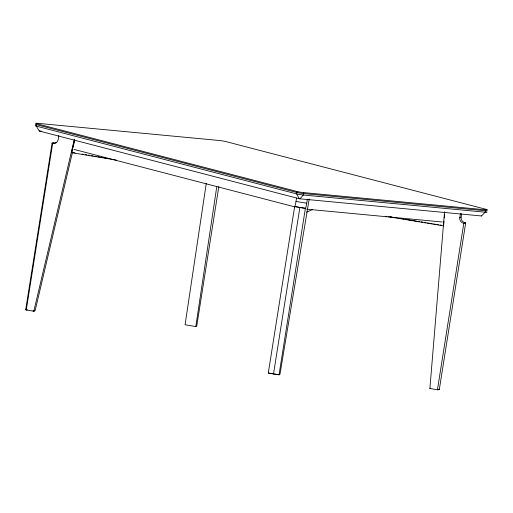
<?xml version="1.0" encoding="UTF-8"?>
<svg xmlns="http://www.w3.org/2000/svg" width="513" height="513" viewBox="0 0 513 513"><rect width="100%" height="100%" fill="white"/><g stroke="black" fill="none" stroke-linecap="round" stroke-linejoin="round"><path stroke-width="0.77" d="M438.756 389.117A12.921 1.013 9 0 1 437.435 389.771L429.888 388.508L444.527 211.856M443.758 224.309L444.021 221.161M444.277 218.019L444.54 214.876M206.252 183.462L185.071 324.767L195.806 326.563L196.736 326.101L218.852 186.456M195.806 326.563L216.749 186.841M36.667 123.71L296.956 191.477A4.867 0.385 9 0 0 303.702 192.606L485.503 209.804A4.867 0.385 9 0 0 486.33 209.394L226.041 141.626A4.867 0.385 9 0 0 219.295 140.498L37.494 123.3A4.867 0.385 9 0 0 36.667 123.71L36.282 126.108L39.251 131.02L299.528 198.781L481.54 215.973M25.74 309.454L52.108 142.986M72.461 152.323L35.14 310.589L33.82 311.244L26.272 309.98L52.64 143.512A4.867 4.822 63.6 0 0 58.168 139.517L58.822 135.413M296.956 191.477L296.578 193.876L299.361 198.743M309.192 199.057L279.957 374.33L279.027 374.785A12.921 1.013 9 0 1 268.299 372.989L294.661 206.521A4.867 0.532 -80.5 0 0 296.007 201.442L296.552 198.018M273.512 373.964L299.881 207.496M303.702 192.606L303.324 195.004L299.906 198.832M279.027 374.785L305.395 208.316A4.867 0.532 -80.5 0 0 306.742 203.238L307.39 199.134M437.435 389.771L463.803 223.302A4.867 4.822 63.6 0 1 459.789 217.711L460.437 213.607M465.118 222.648A12.921 1.013 9 0 1 463.803 223.302L465.118 222.648A4.867 4.822 63.6 0 1 461.11 217.057L461.649 213.639M439.288 389.643L465.65 223.174M485.503 209.804L485.125 212.202L481.476 216.005M33.82 311.244L74.27 139.728M116.393 160.094L71.474 152.624L74.545 139.587M71.865 152.393L72.583 149.328M72.949 147.789L74.577 140.895M71.474 152.624L72.25 152.162M53.961 142.858L52.64 143.512A12.921 1.013 9 0 1 53.961 142.858A4.867 4.822 63.6 0 0 56.449 142.614M26.663 310.044L27.324 309.717M459.789 217.711L461.11 217.057M268.299 372.989L279.078 374.766M429.888 388.508L430.548 388.181M306.511 212.158L312.321 209.689M41.713 131.213L39.251 131.02M306.639 209.176L442.174 221.994M73.436 152.656L75.013 152.919M82.106 154.099L83.683 154.355M85.254 154.618L86.832 154.881M88.409 155.144L89.98 155.407M91.558 155.67L93.135 155.933M94.713 156.196L96.284 156.459M97.861 156.715L99.439 156.978M101.01 157.241L102.587 157.504M104.165 157.767L105.742 158.03M107.313 158.293L108.891 158.555M390.438 216.775L392.015 217.037M402.256 218.73L403.834 218.993M405.405 219.256L416.441 221.084M418.012 221.347L419.589 221.61M421.167 221.866L422.744 222.129M424.315 222.392L425.893 222.655M427.47 222.911L429.048 223.174M430.619 223.437L432.196 223.7M433.774 223.957L435.351 224.219M436.922 224.482L438.5 224.739M440.077 225.002L441.648 225.265M385.449 216.236L387.02 216.499M388.597 216.755L443.63 225.88M296.007 201.442L306.742 203.238M33.05 310.673L34.48 310.916M73.943 149.379L294.879 206.906M26.272 309.98A12.921 1.013 9 0 1 25.887 309.403M487.151 210.689A4.867 0.385 9 0 1 485.349 210.76L303.549 193.568A4.867 0.385 9 0 1 296.803 192.439L36.513 124.672A4.867 0.385 9 0 1 35.647 124.197M486.587 211.972A4.867 0.385 9 0 1 485.125 212.202L303.324 195.004A4.867 0.385 9 0 1 296.578 193.876L36.282 126.108A4.867 0.385 9 0 1 35.615 125.621M305.395 208.316L294.661 206.521A12.921 1.013 9 0 0 305.395 208.316"/></g></svg>
